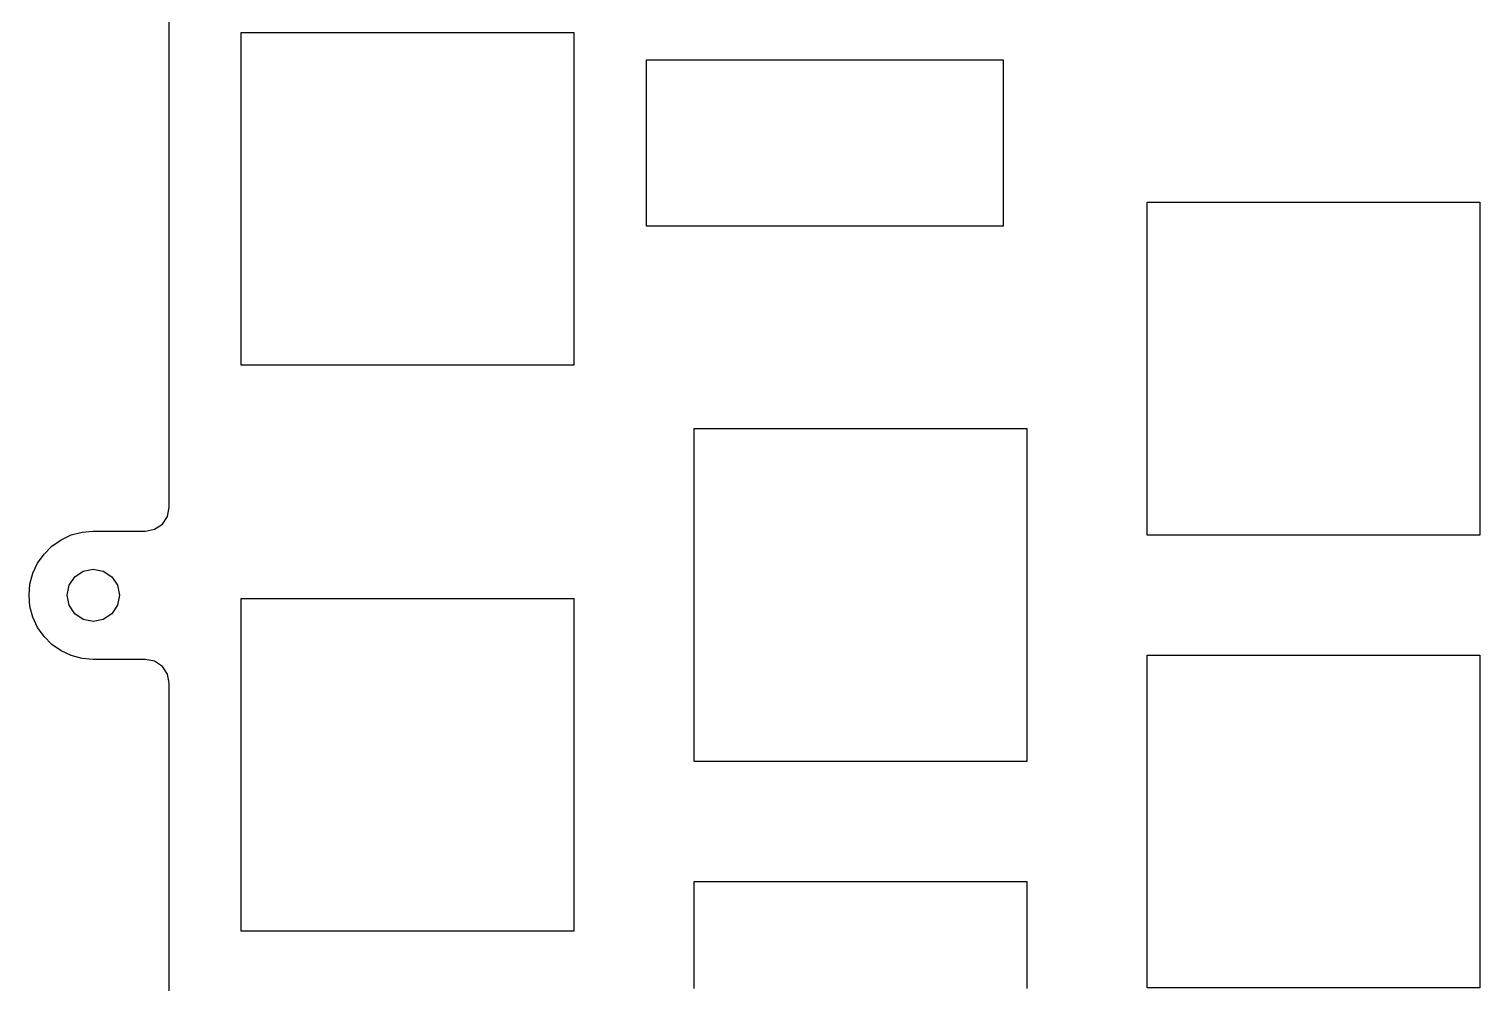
# Model space of a CAD drawing. Extents: x 0 to 218, y 0 to 172.
# Drawn here: x 0.1 to 61.1, y 69.7 to 110.1 of the extents above; entities that cross this region are included whole.
import ezdxf

# ---------------------------------------------------------------- set-up
doc = ezdxf.new("R2010")
doc.units = 0

msp = doc.modelspace()

# ---------------------------------------------------------------- linework, layer by layer
at = {"layer": 'plate_right'}
for p, q in [((5.95, 109.876), (5.95, 110.374)), ((5.95, 109.379), (5.95, 109.876)), ((8.965, 109.945), (9.465, 109.945)), ((8.965, 109.462), (8.965, 109.945)), ((9.465, 109.945), (9.715, 109.945)), ((9.715, 109.945), (9.966, 109.945)), ((9.966, 109.945), (10.466, 109.945)), ((10.466, 109.945), (10.966, 109.945)), ((10.966, 109.945), (11.466, 109.945)), ((11.466, 109.945), (11.965, 109.945)), ((11.965, 109.945), (12.215, 109.945)), ((12.215, 109.945), (12.466, 109.945)), ((12.466, 109.945), (12.966, 109.945)), ((12.966, 109.945), (13.466, 109.945)), ((13.466, 109.945), (13.716, 109.945)), ((13.716, 109.945), (13.967, 109.945)), ((13.967, 109.945), (14.466, 109.945)), ((14.466, 109.945), (14.966, 109.945)), ((14.966, 109.945), (15.466, 109.945)), ((15.466, 109.945), (15.965, 109.945)), ((15.965, 109.945), (16.464, 109.945)), ((16.464, 109.945), (16.714, 109.945)), ((16.714, 109.945), (16.965, 109.945)), ((16.965, 109.945), (17.465, 109.945)), ((17.465, 109.945), (17.965, 109.945)), ((17.965, 109.945), (18.465, 109.945)), ((18.465, 109.945), (18.715, 109.945)), ((18.715, 109.945), (18.966, 109.945)), ((18.966, 109.945), (19.466, 109.945)), ((19.466, 109.945), (19.966, 109.945)), ((19.966, 109.945), (20.466, 109.945)), ((20.466, 109.945), (20.966, 109.945)), ((20.966, 109.945), (21.465, 109.945)), ((21.465, 109.945), (21.965, 109.945)), ((21.965, 109.945), (22.465, 109.945)), ((22.465, 109.945), (22.715, 109.945)), ((22.715, 109.945), (22.965, 109.945)), ((22.965, 109.945), (22.965, 109.463)), ((5.95, 108.881), (5.95, 109.379)), ((8.965, 108.978), (8.965, 109.462)), ((22.965, 109.463), (22.965, 108.98)), ((5.95, 108.384), (5.95, 108.881)), ((8.965, 108.496), (8.965, 108.978)), ((22.965, 108.98), (22.965, 108.498)), ((26.015, 108.543), (26.015, 108.794)), ((26.015, 108.794), (26.514, 108.794)), ((26.514, 108.794), (27.013, 108.794)), ((27.013, 108.794), (27.513, 108.794)), ((27.513, 108.794), (28.013, 108.794)), ((28.013, 108.794), (28.512, 108.794)), ((28.512, 108.794), (28.762, 108.794)), ((28.762, 108.794), (29.013, 108.794)), ((29.013, 108.794), (29.513, 108.794)), ((29.513, 108.794), (29.763, 108.794)), ((29.763, 108.794), (30.014, 108.794)), ((30.014, 108.794), (30.513, 108.794)), ((30.513, 108.794), (31.013, 108.794)), ((31.013, 108.794), (31.263, 108.794)), ((31.263, 108.794), (31.514, 108.794)), ((31.514, 108.794), (32.013, 108.794)), ((32.013, 108.794), (32.513, 108.794)), ((32.513, 108.794), (33.013, 108.794)), ((33.013, 108.794), (33.263, 108.794)), ((33.263, 108.794), (33.514, 108.794)), ((33.514, 108.794), (34.013, 108.794)), ((34.013, 108.794), (34.263, 108.794)), ((34.263, 108.794), (34.514, 108.794)), ((34.514, 108.794), (35.014, 108.794)), ((35.014, 108.794), (35.264, 108.794)), ((35.264, 108.794), (35.515, 108.794)), ((35.515, 108.794), (36.015, 108.794)), ((36.015, 108.794), (36.515, 108.794)), ((36.515, 108.794), (37.015, 108.794)), ((37.015, 108.794), (37.265, 108.794)), ((37.265, 108.794), (37.516, 108.794)), ((37.516, 108.794), (38.016, 108.794)), ((38.016, 108.794), (38.266, 108.794)), ((38.266, 108.794), (38.517, 108.794)), ((38.517, 108.794), (39.017, 108.794)), ((39.017, 108.794), (39.516, 108.794)), ((39.516, 108.794), (40.016, 108.794)), ((40.016, 108.794), (40.515, 108.794)), ((40.515, 108.794), (41.015, 108.794)), ((41.015, 108.794), (41.015, 108.543)), ((5.95, 107.886), (5.95, 108.384)), ((8.965, 108.012), (8.965, 108.496)), ((8.965, 107.528), (8.965, 108.012)), ((22.965, 108.498), (22.965, 108.016)), ((22.965, 108.016), (22.965, 107.533)), ((26.015, 108.293), (26.015, 108.543)), ((26.015, 107.793), (26.015, 108.293)), ((41.015, 108.543), (41.015, 108.293)), ((41.015, 108.293), (41.015, 107.794)), ((5.95, 107.389), (5.95, 107.886)), ((5.95, 106.891), (5.95, 107.389)), ((8.965, 107.045), (8.965, 107.528)), ((22.965, 107.533), (22.965, 107.051)), ((26.015, 107.294), (26.015, 107.793)), ((41.015, 107.794), (41.015, 107.295)), ((5.95, 106.393), (5.95, 106.891)), ((8.965, 106.563), (8.965, 107.045)), ((22.965, 107.051), (22.965, 106.567)), ((26.015, 107.043), (26.015, 107.294)), ((26.015, 106.793), (26.015, 107.043)), ((26.015, 106.293), (26.015, 106.793)), ((41.015, 107.295), (41.015, 106.795)), ((41.015, 106.795), (41.015, 106.544)), ((5.95, 105.896), (5.95, 106.393)), ((8.965, 106.079), (8.965, 106.563)), ((22.965, 106.567), (22.965, 106.084)), ((26.015, 105.794), (26.015, 106.293)), ((41.015, 106.544), (41.015, 106.294)), ((41.015, 106.294), (41.015, 105.794)), ((5.95, 105.397), (5.95, 105.896)), ((8.965, 105.597), (8.965, 106.079)), ((8.965, 105.114), (8.965, 105.597)), ((22.965, 106.084), (22.965, 105.601)), ((22.965, 105.601), (22.965, 105.118)), ((26.015, 105.543), (26.015, 105.794)), ((41.015, 105.794), (41.015, 105.295)), ((5.95, 104.899), (5.95, 105.397)), ((8.965, 104.631), (8.965, 105.114)), ((22.965, 105.118), (22.965, 104.636)), ((26.015, 105.293), (26.015, 105.543)), ((26.015, 104.794), (26.015, 105.293)), ((41.015, 105.295), (41.015, 105.044)), ((41.015, 105.044), (41.015, 104.794)), ((5.95, 104.401), (5.95, 104.899)), ((5.95, 103.903), (5.95, 104.401)), ((8.965, 104.148), (8.965, 104.631)), ((22.965, 104.636), (22.965, 104.154)), ((26.015, 104.294), (26.015, 104.794)), ((41.015, 104.794), (41.015, 104.295)), ((5.95, 103.406), (5.95, 103.903)), ((8.965, 103.666), (8.965, 104.148)), ((22.965, 104.154), (22.965, 103.672)), ((26.015, 104.043), (26.015, 104.294)), ((26.015, 103.793), (26.015, 104.043)), ((26.015, 103.293), (26.015, 103.793)), ((41.015, 104.295), (41.015, 103.795)), ((41.015, 103.795), (41.015, 103.544)), ((5.95, 102.909), (5.95, 103.406)), ((8.965, 103.183), (8.965, 103.666)), ((8.965, 102.701), (8.965, 103.183)), ((22.965, 103.672), (22.965, 103.189)), ((22.965, 103.189), (22.965, 102.707)), ((26.015, 102.794), (26.015, 103.293)), ((41.015, 103.544), (41.015, 103.294)), ((41.015, 103.294), (41.015, 102.795)), ((5.95, 102.41), (5.95, 102.909)), ((8.965, 102.218), (8.965, 102.701)), ((22.965, 102.707), (22.965, 102.224)), ((26.015, 102.295), (26.015, 102.794)), ((41.015, 102.795), (41.015, 102.295)), ((47.065, 102.301), (47.065, 102.801)), ((47.065, 102.801), (47.565, 102.801)), ((47.565, 102.801), (47.815, 102.801)), ((47.815, 102.801), (48.066, 102.801)), ((48.066, 102.801), (48.566, 102.801)), ((48.566, 102.801), (49.066, 102.801)), ((49.066, 102.801), (49.566, 102.801)), ((49.566, 102.801), (50.065, 102.801)), ((50.065, 102.801), (50.315, 102.801)), ((50.315, 102.801), (50.566, 102.801)), ((50.566, 102.801), (51.066, 102.801)), ((51.066, 102.801), (51.566, 102.801)), ((51.566, 102.801), (51.816, 102.801)), ((51.816, 102.801), (52.067, 102.801)), ((52.067, 102.801), (52.566, 102.801)), ((52.566, 102.801), (53.066, 102.801)), ((53.066, 102.801), (53.566, 102.801)), ((53.566, 102.801), (54.065, 102.801)), ((54.065, 102.801), (54.564, 102.801)), ((54.564, 102.801), (54.814, 102.801)), ((54.814, 102.801), (55.065, 102.801)), ((55.065, 102.801), (55.565, 102.801)), ((55.565, 102.801), (56.065, 102.801)), ((56.065, 102.801), (56.565, 102.801)), ((56.565, 102.801), (56.815, 102.801)), ((56.815, 102.801), (57.066, 102.801)), ((57.066, 102.801), (57.566, 102.801)), ((57.566, 102.801), (58.066, 102.801)), ((58.066, 102.801), (58.566, 102.801)), ((58.566, 102.801), (59.066, 102.801)), ((59.066, 102.801), (59.565, 102.801)), ((59.565, 102.801), (60.065, 102.801)), ((60.065, 102.801), (60.565, 102.801)), ((60.565, 102.801), (61.065, 102.801)), ((61.065, 102.801), (61.065, 102.301)), ((5.95, 101.912), (5.95, 102.41)), ((5.95, 101.414), (5.95, 101.912)), ((8.965, 101.736), (8.965, 102.218)), ((22.965, 102.224), (22.965, 101.742)), ((26.015, 102.044), (26.015, 102.295)), ((26.015, 101.794), (26.015, 102.044)), ((41.015, 102.295), (41.015, 102.044)), ((41.015, 102.044), (41.015, 101.794)), ((47.065, 101.801), (47.065, 102.301)), ((61.065, 102.301), (61.065, 102.05)), ((61.065, 102.05), (61.065, 101.8)), ((5.95, 100.916), (5.95, 101.414)), ((8.965, 101.254), (8.965, 101.736)), ((22.965, 101.742), (22.965, 101.259)), ((26.515, 101.794), (26.015, 101.794)), ((27.014, 101.794), (26.515, 101.794)), ((27.514, 101.794), (27.014, 101.794)), ((28.013, 101.794), (27.514, 101.794)), ((28.513, 101.794), (28.013, 101.794)), ((28.763, 101.794), (28.513, 101.794)), ((29.014, 101.794), (28.763, 101.794)), ((29.514, 101.794), (29.014, 101.794)), ((29.764, 101.794), (29.514, 101.794)), ((30.015, 101.794), (29.764, 101.794)), ((30.515, 101.794), (30.015, 101.794)), ((31.015, 101.794), (30.515, 101.794)), ((31.515, 101.794), (31.015, 101.794)), ((31.765, 101.794), (31.515, 101.794)), ((32.016, 101.794), (31.765, 101.794)), ((32.516, 101.794), (32.016, 101.794)), ((32.766, 101.794), (32.516, 101.794)), ((33.017, 101.794), (32.766, 101.794)), ((33.516, 101.794), (33.017, 101.794)), ((33.766, 101.794), (33.516, 101.794)), ((34.017, 101.794), (33.766, 101.794)), ((34.517, 101.794), (34.017, 101.794)), ((35.017, 101.794), (34.517, 101.794)), ((35.516, 101.794), (35.017, 101.794)), ((35.766, 101.794), (35.516, 101.794)), ((36.017, 101.794), (35.766, 101.794)), ((36.517, 101.794), (36.017, 101.794)), ((37.016, 101.794), (36.517, 101.794)), ((37.266, 101.794), (37.016, 101.794)), ((37.517, 101.794), (37.266, 101.794)), ((38.017, 101.794), (37.517, 101.794)), ((38.267, 101.794), (38.017, 101.794)), ((38.518, 101.794), (38.267, 101.794)), ((39.017, 101.794), (38.518, 101.794)), ((39.517, 101.794), (39.017, 101.794)), ((40.017, 101.794), (39.517, 101.794)), ((40.516, 101.794), (40.017, 101.794)), ((41.015, 101.794), (40.516, 101.794)), ((47.065, 101.301), (47.065, 101.801)), ((47.065, 100.802), (47.065, 101.301)), ((61.065, 101.8), (61.065, 101.3)), ((61.065, 101.3), (61.065, 100.8)), ((5.95, 100.418), (5.95, 100.916)), ((8.965, 100.772), (8.965, 101.254)), ((8.965, 100.289), (8.965, 100.772)), ((22.965, 101.259), (22.965, 100.776)), ((22.965, 100.776), (22.965, 100.293)), ((47.065, 100.302), (47.065, 100.802)), ((61.065, 100.8), (61.065, 100.3)), ((5.95, 99.919), (5.95, 100.418)), ((8.965, 99.806), (8.965, 100.289)), ((22.965, 100.293), (22.965, 99.811)), ((47.065, 99.802), (47.065, 100.302)), ((61.065, 100.3), (61.065, 99.801)), ((5.95, 99.422), (5.95, 99.919)), ((8.965, 99.323), (8.965, 99.806)), ((22.965, 99.811), (22.965, 99.327)), ((47.065, 99.302), (47.065, 99.802)), ((61.065, 99.801), (61.065, 99.55)), ((61.065, 99.55), (61.065, 99.3)), ((5.95, 98.923), (5.95, 99.422)), ((5.95, 98.426), (5.95, 98.923)), ((8.965, 98.839), (8.965, 99.323)), ((22.965, 99.327), (22.965, 98.845)), ((22.965, 98.845), (22.965, 98.362)), ((47.065, 98.802), (47.065, 99.302)), ((61.065, 99.3), (61.065, 98.8)), ((5.95, 97.928), (5.95, 98.426)), ((8.965, 98.357), (8.965, 98.839)), ((8.965, 97.874), (8.965, 98.357)), ((22.965, 98.362), (22.965, 97.878)), ((47.065, 98.551), (47.065, 98.802)), ((47.065, 98.301), (47.065, 98.551)), ((47.065, 97.801), (47.065, 98.301)), ((61.065, 98.8), (61.065, 98.3)), ((61.065, 98.3), (61.065, 98.049)), ((5.95, 97.43), (5.95, 97.928)), ((8.965, 97.392), (8.965, 97.874)), ((22.965, 97.878), (22.965, 97.394)), ((47.065, 97.301), (47.065, 97.801)), ((61.065, 98.049), (61.065, 97.799)), ((61.065, 97.799), (61.065, 97.3)), ((5.95, 96.933), (5.95, 97.43)), ((8.965, 96.91), (8.965, 97.392)), ((22.965, 97.394), (22.965, 96.912)), ((47.065, 96.801), (47.065, 97.301)), ((61.065, 97.3), (61.065, 96.8)), ((5.95, 96.434), (5.95, 96.933)), ((5.95, 95.937), (5.95, 96.434)), ((8.965, 96.427), (8.965, 96.91)), ((8.965, 95.945), (8.965, 96.427)), ((22.965, 96.912), (22.965, 96.428)), ((22.965, 96.428), (22.965, 95.945)), ((47.065, 96.55), (47.065, 96.801)), ((47.065, 96.3), (47.065, 96.55)), ((61.065, 96.8), (61.065, 96.3)), ((5.95, 95.44), (5.95, 95.937)), ((9.465, 95.945), (8.965, 95.945)), ((9.965, 95.945), (9.465, 95.945)), ((10.465, 95.945), (9.965, 95.945)), ((10.964, 95.945), (10.465, 95.945)), ((11.464, 95.945), (10.964, 95.945)), ((11.964, 95.945), (11.464, 95.945)), ((12.464, 95.945), (11.964, 95.945)), ((12.964, 95.945), (12.464, 95.945)), ((13.214, 95.945), (12.964, 95.945)), ((13.465, 95.945), (13.214, 95.945)), ((13.965, 95.945), (13.465, 95.945)), ((14.465, 95.945), (13.965, 95.945)), ((14.965, 95.945), (14.465, 95.945)), ((15.215, 95.945), (14.965, 95.945)), ((15.466, 95.945), (15.215, 95.945)), ((15.965, 95.945), (15.466, 95.945)), ((16.464, 95.945), (15.965, 95.945)), ((16.964, 95.945), (16.464, 95.945)), ((17.464, 95.945), (16.964, 95.945)), ((17.963, 95.945), (17.464, 95.945)), ((18.213, 95.945), (17.963, 95.945)), ((18.464, 95.945), (18.213, 95.945)), ((18.964, 95.945), (18.464, 95.945)), ((19.464, 95.945), (18.964, 95.945)), ((19.714, 95.945), (19.464, 95.945)), ((19.965, 95.945), (19.714, 95.945)), ((20.464, 95.945), (19.965, 95.945)), ((20.964, 95.945), (20.464, 95.945)), ((21.464, 95.945), (20.964, 95.945)), ((21.964, 95.945), (21.464, 95.945)), ((22.214, 95.945), (21.964, 95.945)), ((22.465, 95.945), (22.214, 95.945)), ((22.965, 95.945), (22.465, 95.945)), ((47.065, 95.801), (47.065, 96.3)), ((47.065, 95.302), (47.065, 95.801)), ((61.065, 96.3), (61.065, 95.801)), ((61.065, 95.801), (61.065, 95.302)), ((5.95, 94.942), (5.95, 95.44)), ((47.065, 94.802), (47.065, 95.302)), ((61.065, 95.302), (61.065, 95.051)), ((5.95, 94.445), (5.95, 94.942)), ((47.065, 94.302), (47.065, 94.802)), ((61.065, 95.051), (61.065, 94.801)), ((61.065, 94.801), (61.065, 94.301)), ((5.95, 93.947), (5.95, 94.445)), ((47.065, 93.803), (47.065, 94.302)), ((61.065, 94.301), (61.065, 93.801)), ((5.95, 93.45), (5.95, 93.947)), ((5.95, 92.952), (5.95, 93.45)), ((47.065, 93.552), (47.065, 93.803)), ((47.065, 93.302), (47.065, 93.552)), ((61.065, 93.801), (61.065, 93.301)), ((5.95, 92.455), (5.95, 92.952)), ((28.015, 93.276), (28.515, 93.276)), ((28.015, 92.776), (28.015, 93.276)), ((28.015, 92.276), (28.015, 92.776)), ((28.515, 93.276), (28.765, 93.276)), ((28.765, 93.276), (29.016, 93.276)), ((29.016, 93.276), (29.516, 93.276)), ((29.516, 93.276), (30.016, 93.276)), ((30.016, 93.276), (30.516, 93.276)), ((30.516, 93.276), (31.015, 93.276)), ((31.015, 93.276), (31.265, 93.276)), ((31.265, 93.276), (31.516, 93.276)), ((31.516, 93.276), (32.016, 93.276)), ((32.016, 93.276), (32.516, 93.276)), ((32.516, 93.276), (32.766, 93.276)), ((32.766, 93.276), (33.017, 93.276)), ((33.017, 93.276), (33.516, 93.276)), ((33.516, 93.276), (34.016, 93.276)), ((34.016, 93.276), (34.516, 93.276)), ((34.516, 93.276), (35.015, 93.276)), ((35.015, 93.276), (35.514, 93.276)), ((35.514, 93.276), (35.764, 93.276)), ((35.764, 93.276), (36.015, 93.276)), ((36.015, 93.276), (36.515, 93.276)), ((36.515, 93.276), (37.015, 93.276)), ((37.015, 93.276), (37.515, 93.276)), ((37.515, 93.276), (37.765, 93.276)), ((37.765, 93.276), (38.016, 93.276)), ((38.016, 93.276), (38.516, 93.276)), ((38.516, 93.276), (39.016, 93.276)), ((39.016, 93.276), (39.516, 93.276)), ((39.516, 93.276), (40.016, 93.276)), ((40.016, 93.276), (40.515, 93.276)), ((40.515, 93.276), (41.015, 93.276)), ((41.015, 93.276), (41.515, 93.276)), ((41.515, 93.276), (42.015, 93.276)), ((42.015, 93.276), (42.015, 92.776)), ((42.015, 92.776), (42.015, 92.525)), ((47.065, 92.802), (47.065, 93.302)), ((47.065, 92.302), (47.065, 92.802)), ((61.065, 93.301), (61.065, 93.05)), ((61.065, 93.05), (61.065, 92.8)), ((61.065, 92.8), (61.065, 92.3)), ((5.95, 91.957), (5.95, 92.455)), ((28.015, 91.776), (28.015, 92.276)), ((42.015, 92.525), (42.015, 92.275)), ((42.015, 92.275), (42.015, 91.775)), ((47.065, 92.051), (47.065, 92.302)), ((61.065, 92.3), (61.065, 91.8)), ((5.95, 91.46), (5.95, 91.957)), ((28.015, 91.277), (28.015, 91.776)), ((42.015, 91.775), (42.015, 91.275)), ((47.065, 91.801), (47.065, 92.051)), ((47.065, 91.302), (47.065, 91.801)), ((61.065, 91.8), (61.065, 91.3)), ((5.95, 90.961), (5.95, 91.46)), ((5.95, 90.463), (5.95, 90.961)), ((28.015, 90.777), (28.015, 91.277)), ((42.015, 91.275), (42.015, 90.775)), ((47.065, 90.802), (47.065, 91.302)), ((61.065, 91.3), (61.065, 90.8)), ((5.95, 89.966), (5.95, 90.463)), ((28.015, 90.277), (28.015, 90.777)), ((42.015, 90.775), (42.015, 90.276)), ((47.065, 90.302), (47.065, 90.802)), ((61.065, 90.8), (61.065, 90.301)), ((5.874, 89.583), (5.95, 89.966)), ((28.015, 89.777), (28.015, 90.277)), ((28.015, 89.277), (28.015, 89.777)), ((42.015, 90.276), (42.015, 90.025)), ((42.015, 90.025), (42.015, 89.775)), ((42.015, 89.775), (42.015, 89.275)), ((47.065, 89.802), (47.065, 90.302)), ((47.065, 89.551), (47.065, 89.802)), ((61.065, 90.301), (61.065, 89.801)), ((61.065, 89.801), (61.065, 89.301)), ((5.333, 89.042), (5.657, 89.258)), ((5.657, 89.258), (5.874, 89.583)), ((28.015, 89.026), (28.015, 89.277)), ((42.015, 89.275), (42.015, 88.775)), ((47.065, 89.301), (47.065, 89.551)), ((47.065, 88.801), (47.065, 89.301)), ((61.065, 89.301), (61.065, 88.801)), ((1.014, 88.334), (1.4, 88.604)), ((1.4, 88.604), (1.826, 88.803)), ((1.826, 88.803), (2.282, 88.925)), ((2.282, 88.925), (2.75, 88.966)), ((2.75, 88.966), (3.19, 88.966)), ((3.19, 88.966), (3.629, 88.966)), ((3.629, 88.966), (4.069, 88.966)), ((4.069, 88.966), (4.51, 88.966)), ((4.51, 88.966), (4.95, 88.966)), ((4.95, 88.966), (5.333, 89.042)), ((28.015, 88.776), (28.015, 89.026)), ((28.015, 88.276), (28.015, 88.776)), ((42.015, 88.775), (42.015, 88.524)), ((42.015, 88.524), (42.015, 88.274)), ((47.565, 88.801), (47.065, 88.801)), ((48.065, 88.801), (47.565, 88.801)), ((48.565, 88.801), (48.065, 88.801)), ((49.064, 88.801), (48.565, 88.801)), ((49.564, 88.801), (49.064, 88.801)), ((50.064, 88.801), (49.564, 88.801)), ((50.564, 88.801), (50.064, 88.801)), ((51.064, 88.801), (50.564, 88.801)), ((51.314, 88.801), (51.064, 88.801)), ((51.565, 88.801), (51.314, 88.801)), ((52.065, 88.801), (51.565, 88.801)), ((52.565, 88.801), (52.065, 88.801)), ((53.065, 88.801), (52.565, 88.801)), ((53.315, 88.801), (53.065, 88.801)), ((53.566, 88.801), (53.315, 88.801)), ((54.065, 88.801), (53.566, 88.801)), ((54.564, 88.801), (54.065, 88.801)), ((55.064, 88.801), (54.564, 88.801)), ((55.564, 88.801), (55.064, 88.801)), ((56.063, 88.801), (55.564, 88.801)), ((56.313, 88.801), (56.063, 88.801)), ((56.564, 88.801), (56.313, 88.801)), ((57.064, 88.801), (56.564, 88.801)), ((57.564, 88.801), (57.064, 88.801)), ((57.814, 88.801), (57.564, 88.801)), ((58.065, 88.801), (57.814, 88.801)), ((58.564, 88.801), (58.065, 88.801)), ((59.064, 88.801), (58.564, 88.801)), ((59.564, 88.801), (59.064, 88.801)), ((60.064, 88.801), (59.564, 88.801)), ((60.314, 88.801), (60.064, 88.801)), ((60.565, 88.801), (60.314, 88.801)), ((61.065, 88.801), (60.565, 88.801)), ((0.412, 87.616), (0.682, 88.001)), ((0.682, 88.001), (1.014, 88.334)), ((28.015, 87.776), (28.015, 88.276)), ((42.015, 88.274), (42.015, 87.775)), ((0.212, 87.19), (0.412, 87.616)), ((1.972, 87.044), (2.33, 87.282)), ((2.33, 87.282), (2.75, 87.366)), ((2.75, 87.366), (3.17, 87.282)), ((3.17, 87.282), (3.528, 87.043)), ((28.015, 87.276), (28.015, 87.776)), ((28.015, 87.025), (28.015, 87.276)), ((42.015, 87.775), (42.015, 87.275)), ((42.015, 87.275), (42.015, 86.775)), ((0.05, 86.266), (0.091, 86.735)), ((0.091, 86.735), (0.212, 87.19)), ((1.65, 86.266), (1.733, 86.686)), ((1.733, 86.686), (1.972, 87.044)), ((3.528, 87.043), (3.767, 86.686)), ((3.767, 86.686), (3.85, 86.266)), ((28.015, 86.775), (28.015, 87.025)), ((28.015, 86.276), (28.015, 86.775)), ((42.015, 86.775), (42.015, 86.276)), ((0.09, 85.797), (0.05, 86.266)), ((1.733, 85.845), (1.65, 86.266)), ((3.85, 86.266), (3.767, 85.845)), ((8.965, 86.132), (9.465, 86.132)), ((8.965, 85.632), (8.965, 86.132)), ((9.465, 86.132), (9.715, 86.132)), ((9.715, 86.132), (9.966, 86.132)), ((9.966, 86.132), (10.466, 86.132)), ((10.466, 86.132), (10.966, 86.132)), ((10.966, 86.132), (11.466, 86.132)), ((11.466, 86.132), (11.965, 86.132)), ((11.965, 86.132), (12.215, 86.132)), ((12.215, 86.132), (12.466, 86.132)), ((12.466, 86.132), (12.966, 86.132)), ((12.966, 86.132), (13.466, 86.132)), ((13.466, 86.132), (13.716, 86.132)), ((13.716, 86.132), (13.967, 86.132)), ((13.967, 86.132), (14.466, 86.132)), ((14.466, 86.132), (14.966, 86.132)), ((14.966, 86.132), (15.466, 86.132)), ((15.466, 86.132), (15.965, 86.132)), ((15.965, 86.132), (16.464, 86.132)), ((16.464, 86.132), (16.714, 86.132)), ((16.714, 86.132), (16.965, 86.132)), ((16.965, 86.132), (17.465, 86.132)), ((17.465, 86.132), (17.965, 86.132)), ((17.965, 86.132), (18.465, 86.132)), ((18.465, 86.132), (18.715, 86.132)), ((18.715, 86.132), (18.966, 86.132)), ((18.966, 86.132), (19.466, 86.132)), ((19.466, 86.132), (19.966, 86.132)), ((19.966, 86.132), (20.466, 86.132)), ((20.466, 86.132), (20.966, 86.132)), ((20.966, 86.132), (21.465, 86.132)), ((21.465, 86.132), (21.965, 86.132)), ((21.965, 86.132), (22.465, 86.132)), ((22.465, 86.132), (22.965, 86.132)), ((22.965, 86.132), (22.965, 85.632)), ((28.015, 85.777), (28.015, 86.276)), ((42.015, 86.276), (42.015, 85.777)), ((0.212, 85.341), (0.09, 85.797)), ((1.972, 85.488), (1.733, 85.845)), ((2.33, 85.249), (1.972, 85.488)), ((3.528, 85.487), (3.17, 85.249)), ((3.767, 85.845), (3.528, 85.487)), ((8.965, 85.132), (8.965, 85.632)), ((22.965, 85.632), (22.965, 85.381)), ((28.015, 85.277), (28.015, 85.777)), ((42.015, 85.777), (42.015, 85.526)), ((42.015, 85.526), (42.015, 85.276)), ((0.411, 84.916), (0.212, 85.341)), ((0.682, 84.53), (0.411, 84.916)), ((2.75, 85.166), (2.33, 85.249)), ((3.17, 85.249), (2.75, 85.166)), ((8.965, 84.632), (8.965, 85.132)), ((22.965, 85.381), (22.965, 85.131)), ((22.965, 85.131), (22.965, 84.631)), ((28.015, 84.777), (28.015, 85.277)), ((42.015, 85.276), (42.015, 84.776)), ((1.014, 84.197), (0.682, 84.53)), ((8.965, 84.133), (8.965, 84.632)), ((22.965, 84.631), (22.965, 84.131)), ((28.015, 84.278), (28.015, 84.777)), ((28.015, 84.027), (28.015, 84.278)), ((42.015, 84.776), (42.015, 84.276)), ((42.015, 84.276), (42.015, 83.776)), ((1.399, 83.927), (1.014, 84.197)), ((1.826, 83.728), (1.399, 83.927)), ((2.28, 83.606), (1.826, 83.728)), ((2.75, 83.565), (2.28, 83.606)), ((8.965, 83.633), (8.965, 84.133)), ((8.965, 83.133), (8.965, 83.633)), ((22.965, 84.131), (22.965, 83.631)), ((22.965, 83.631), (22.965, 83.132)), ((28.015, 83.777), (28.015, 84.027)), ((28.015, 83.277), (28.015, 83.777)), ((42.015, 83.776), (42.015, 83.525)), ((47.065, 83.751), (47.565, 83.751)), ((47.065, 83.251), (47.065, 83.751)), ((47.565, 83.751), (47.815, 83.751)), ((47.815, 83.751), (48.066, 83.751)), ((48.066, 83.751), (48.566, 83.751)), ((48.566, 83.751), (49.066, 83.751)), ((49.066, 83.751), (49.566, 83.751)), ((49.566, 83.751), (50.065, 83.751)), ((50.065, 83.751), (50.315, 83.751)), ((50.315, 83.751), (50.566, 83.751)), ((50.566, 83.751), (51.066, 83.751)), ((51.066, 83.751), (51.566, 83.751)), ((51.566, 83.751), (51.816, 83.751)), ((51.816, 83.751), (52.067, 83.751)), ((52.067, 83.751), (52.566, 83.751)), ((52.566, 83.751), (53.066, 83.751)), ((53.066, 83.751), (53.566, 83.751)), ((53.566, 83.751), (54.065, 83.751)), ((54.065, 83.751), (54.564, 83.751)), ((54.564, 83.751), (54.814, 83.751)), ((54.814, 83.751), (55.065, 83.751)), ((55.065, 83.751), (55.565, 83.751)), ((55.565, 83.751), (56.065, 83.751)), ((56.065, 83.751), (56.565, 83.751)), ((56.565, 83.751), (56.815, 83.751)), ((56.815, 83.751), (57.066, 83.751)), ((57.066, 83.751), (57.566, 83.751)), ((57.566, 83.751), (58.066, 83.751)), ((58.066, 83.751), (58.566, 83.751)), ((58.566, 83.751), (59.066, 83.751)), ((59.066, 83.751), (59.565, 83.751)), ((59.565, 83.751), (60.065, 83.751)), ((60.065, 83.751), (60.565, 83.751)), ((60.565, 83.751), (61.065, 83.751)), ((61.065, 83.751), (61.065, 83.251)), ((3.19, 83.566), (2.75, 83.565)), ((3.631, 83.566), (3.19, 83.566)), ((4.071, 83.566), (3.631, 83.566)), ((4.51, 83.566), (4.071, 83.566)), ((4.95, 83.566), (4.51, 83.566)), ((5.333, 83.489), (4.95, 83.566)), ((5.657, 83.273), (5.333, 83.489)), ((5.874, 82.948), (5.657, 83.273)), ((8.965, 82.633), (8.965, 83.133)), ((22.965, 83.132), (22.965, 82.881)), ((28.015, 82.777), (28.015, 83.277)), ((42.015, 83.525), (42.015, 83.275)), ((42.015, 83.275), (42.015, 82.775)), ((47.065, 82.751), (47.065, 83.251)), ((61.065, 83.251), (61.065, 83)), ((61.065, 83), (61.065, 82.75)), ((5.95, 82.566), (5.874, 82.948)), ((5.95, 82.069), (5.95, 82.566)), ((8.965, 82.133), (8.965, 82.633)), ((22.965, 82.881), (22.965, 82.631)), ((22.965, 82.631), (22.965, 82.131)), ((28.015, 82.526), (28.015, 82.777)), ((28.015, 82.276), (28.015, 82.526)), ((42.015, 82.775), (42.015, 82.275)), ((47.065, 82.251), (47.065, 82.751)), ((61.065, 82.75), (61.065, 82.25)), ((5.95, 81.571), (5.95, 82.069)), ((8.965, 81.882), (8.965, 82.133)), ((8.965, 81.632), (8.965, 81.882)), ((22.965, 82.131), (22.965, 81.631)), ((28.015, 81.777), (28.015, 82.276)), ((28.015, 81.277), (28.015, 81.777)), ((42.015, 82.275), (42.015, 81.775)), ((42.015, 81.775), (42.015, 81.275)), ((47.065, 81.752), (47.065, 82.251)), ((61.065, 82.25), (61.065, 81.75)), ((5.95, 81.073), (5.95, 81.571)), ((8.965, 81.132), (8.965, 81.632)), ((22.965, 81.631), (22.965, 81.38)), ((22.965, 81.38), (22.965, 81.13)), ((28.015, 80.777), (28.015, 81.277)), ((42.015, 81.275), (42.015, 80.776)), ((47.065, 81.252), (47.065, 81.752)), ((47.065, 80.752), (47.065, 81.252)), ((61.065, 81.75), (61.065, 81.25)), ((61.065, 81.25), (61.065, 80.751)), ((5.95, 80.574), (5.95, 81.073)), ((5.95, 80.076), (5.95, 80.574)), ((8.965, 80.632), (8.965, 81.132)), ((8.965, 80.132), (8.965, 80.632)), ((22.965, 81.13), (22.965, 80.631)), ((22.965, 80.631), (22.965, 80.131)), ((28.015, 80.277), (28.015, 80.777)), ((42.015, 80.776), (42.015, 80.276)), ((47.065, 80.252), (47.065, 80.752)), ((61.065, 80.751), (61.065, 80.5)), ((5.95, 79.579), (5.95, 80.076)), ((8.965, 79.881), (8.965, 80.132)), ((22.965, 80.131), (22.965, 79.631)), ((28.015, 80.026), (28.015, 80.277)), ((28.015, 79.776), (28.015, 80.026)), ((42.015, 80.276), (42.015, 79.776)), ((47.065, 79.752), (47.065, 80.252)), ((61.065, 80.5), (61.065, 80.25)), ((61.065, 80.25), (61.065, 79.75)), ((5.95, 79.081), (5.95, 79.579)), ((8.965, 79.631), (8.965, 79.881)), ((8.965, 79.132), (8.965, 79.631)), ((22.965, 79.631), (22.965, 79.132)), ((28.015, 79.276), (28.015, 79.776)), ((42.015, 79.776), (42.015, 79.276)), ((47.065, 79.501), (47.065, 79.752)), ((47.065, 79.251), (47.065, 79.501)), ((61.065, 79.75), (61.065, 79.25)), ((5.95, 78.583), (5.95, 79.081)), ((8.965, 78.633), (8.965, 79.132)), ((22.965, 79.132), (22.965, 78.633)), ((28.515, 79.276), (28.015, 79.276)), ((29.015, 79.276), (28.515, 79.276)), ((29.515, 79.276), (29.015, 79.276)), ((30.014, 79.276), (29.515, 79.276)), ((30.514, 79.276), (30.014, 79.276)), ((31.014, 79.276), (30.514, 79.276)), ((31.514, 79.276), (31.014, 79.276)), ((32.014, 79.276), (31.514, 79.276)), ((32.264, 79.276), (32.014, 79.276)), ((32.515, 79.276), (32.264, 79.276)), ((33.015, 79.276), (32.515, 79.276)), ((33.515, 79.276), (33.015, 79.276)), ((34.015, 79.276), (33.515, 79.276)), ((34.265, 79.276), (34.015, 79.276)), ((34.516, 79.276), (34.265, 79.276)), ((35.015, 79.276), (34.516, 79.276)), ((35.514, 79.276), (35.015, 79.276)), ((36.014, 79.276), (35.514, 79.276)), ((36.514, 79.276), (36.014, 79.276)), ((37.013, 79.276), (36.514, 79.276)), ((37.263, 79.276), (37.013, 79.276)), ((37.514, 79.276), (37.263, 79.276)), ((38.014, 79.276), (37.514, 79.276)), ((38.514, 79.276), (38.014, 79.276)), ((38.764, 79.276), (38.514, 79.276)), ((39.015, 79.276), (38.764, 79.276)), ((39.514, 79.276), (39.015, 79.276)), ((40.014, 79.276), (39.514, 79.276)), ((40.514, 79.276), (40.014, 79.276)), ((41.014, 79.276), (40.514, 79.276)), ((41.264, 79.276), (41.014, 79.276)), ((41.515, 79.276), (41.264, 79.276)), ((42.015, 79.276), (41.515, 79.276)), ((47.065, 78.751), (47.065, 79.251)), ((47.065, 78.251), (47.065, 78.751)), ((61.065, 79.25), (61.065, 78.999)), ((61.065, 78.999), (61.065, 78.749)), ((61.065, 78.749), (61.065, 78.25)), ((5.95, 78.085), (5.95, 78.583)), ((8.965, 78.133), (8.965, 78.633)), ((8.965, 77.633), (8.965, 78.133)), ((22.965, 78.633), (22.965, 78.382)), ((22.965, 78.382), (22.965, 78.132)), ((22.965, 78.132), (22.965, 77.632)), ((47.065, 77.751), (47.065, 78.251)), ((61.065, 78.25), (61.065, 77.75)), ((5.95, 77.587), (5.95, 78.085)), ((5.95, 77.089), (5.95, 77.587)), ((8.965, 77.134), (8.965, 77.633)), ((22.965, 77.632), (22.965, 77.132)), ((47.065, 77.5), (47.065, 77.751)), ((47.065, 77.25), (47.065, 77.5)), ((61.065, 77.75), (61.065, 77.25)), ((5.95, 76.591), (5.95, 77.089)), ((8.965, 76.883), (8.965, 77.134)), ((8.965, 76.633), (8.965, 76.883)), ((22.965, 77.132), (22.965, 76.632)), ((47.065, 76.751), (47.065, 77.25)), ((61.065, 77.25), (61.065, 76.751)), ((5.95, 76.093), (5.95, 76.591)), ((8.965, 76.133), (8.965, 76.633)), ((22.965, 76.632), (22.965, 76.381)), ((22.965, 76.381), (22.965, 76.131)), ((47.065, 76.252), (47.065, 76.751)), ((61.065, 76.751), (61.065, 76.252)), ((5.95, 75.595), (5.95, 76.093)), ((8.965, 75.633), (8.965, 76.133)), ((22.965, 76.131), (22.965, 75.631)), ((47.065, 75.752), (47.065, 76.252)), ((47.065, 75.252), (47.065, 75.752)), ((61.065, 76.252), (61.065, 76.001)), ((61.065, 76.001), (61.065, 75.751)), ((61.065, 75.751), (61.065, 75.251)), ((5.95, 75.098), (5.95, 75.595)), ((5.95, 74.6), (5.95, 75.098)), ((8.965, 75.382), (8.965, 75.633)), ((8.965, 75.132), (8.965, 75.382)), ((8.965, 74.633), (8.965, 75.132)), ((22.965, 75.631), (22.965, 75.131)), ((22.965, 75.131), (22.965, 74.631)), ((47.065, 74.753), (47.065, 75.252)), ((61.065, 75.251), (61.065, 74.751)), ((5.95, 74.103), (5.95, 74.6)), ((8.965, 74.133), (8.965, 74.633)), ((22.965, 74.631), (22.965, 74.131)), ((47.065, 74.502), (47.065, 74.753)), ((47.065, 74.252), (47.065, 74.502)), ((61.065, 74.751), (61.065, 74.251)), ((5.95, 73.605), (5.95, 74.103)), ((8.965, 73.633), (8.965, 74.133)), ((22.965, 74.131), (22.965, 73.632)), ((28.015, 73.726), (28.015, 74.226)), ((28.015, 74.226), (28.515, 74.226)), ((28.515, 74.226), (28.765, 74.226)), ((28.765, 74.226), (29.016, 74.226)), ((29.016, 74.226), (29.516, 74.226)), ((29.516, 74.226), (30.016, 74.226)), ((30.016, 74.226), (30.516, 74.226)), ((30.516, 74.226), (31.015, 74.226)), ((31.015, 74.226), (31.265, 74.226)), ((31.265, 74.226), (31.516, 74.226)), ((31.516, 74.226), (32.016, 74.226)), ((32.016, 74.226), (32.516, 74.226)), ((32.516, 74.226), (32.766, 74.226)), ((32.766, 74.226), (33.017, 74.226)), ((33.017, 74.226), (33.516, 74.226)), ((33.516, 74.226), (34.016, 74.226)), ((34.016, 74.226), (34.516, 74.226)), ((34.516, 74.226), (35.015, 74.226)), ((35.015, 74.226), (35.514, 74.226)), ((35.514, 74.226), (35.764, 74.226)), ((35.764, 74.226), (36.015, 74.226)), ((36.015, 74.226), (36.515, 74.226)), ((36.515, 74.226), (37.015, 74.226)), ((37.015, 74.226), (37.515, 74.226)), ((37.515, 74.226), (37.765, 74.226)), ((37.765, 74.226), (38.016, 74.226)), ((38.016, 74.226), (38.516, 74.226)), ((38.516, 74.226), (39.016, 74.226)), ((39.016, 74.226), (39.516, 74.226)), ((39.516, 74.226), (40.016, 74.226)), ((40.016, 74.226), (40.515, 74.226)), ((40.515, 74.226), (41.015, 74.226)), ((41.015, 74.226), (41.515, 74.226)), ((41.515, 74.226), (42.015, 74.226)), ((42.015, 74.226), (42.015, 73.726)), ((47.065, 73.752), (47.065, 74.252)), ((61.065, 74.251), (61.065, 74)), ((61.065, 74), (61.065, 73.75)), ((5.95, 73.108), (5.95, 73.605)), ((8.965, 73.133), (8.965, 73.633)), ((22.965, 73.632), (22.965, 73.132)), ((28.015, 73.226), (28.015, 73.726)), ((28.015, 72.726), (28.015, 73.226)), ((42.015, 73.726), (42.015, 73.475)), ((42.015, 73.475), (42.015, 73.225)), ((42.015, 73.225), (42.015, 72.725)), ((47.065, 73.252), (47.065, 73.752)), ((47.065, 73.001), (47.065, 73.252)), ((61.065, 73.75), (61.065, 73.25)), ((61.065, 73.25), (61.065, 72.75)), ((5.95, 72.611), (5.95, 73.108)), ((5.95, 72.112), (5.95, 72.611)), ((8.965, 72.882), (8.965, 73.133)), ((8.965, 72.632), (8.965, 72.882)), ((8.965, 72.132), (8.965, 72.632)), ((22.965, 73.132), (22.965, 72.632)), ((22.965, 72.632), (22.965, 72.132)), ((28.015, 72.227), (28.015, 72.726)), ((42.015, 72.725), (42.015, 72.225)), ((47.065, 72.751), (47.065, 73.001)), ((47.065, 72.252), (47.065, 72.751)), ((61.065, 72.75), (61.065, 72.25)), ((5.95, 71.615), (5.95, 72.112)), ((9.465, 72.132), (8.965, 72.132)), ((9.965, 72.132), (9.465, 72.132)), ((10.465, 72.132), (9.965, 72.132)), ((10.964, 72.132), (10.465, 72.132)), ((11.464, 72.132), (10.964, 72.132)), ((11.964, 72.132), (11.464, 72.132)), ((12.464, 72.132), (11.964, 72.132)), ((12.964, 72.132), (12.464, 72.132)), ((13.214, 72.132), (12.964, 72.132)), ((13.465, 72.132), (13.214, 72.132)), ((13.965, 72.132), (13.465, 72.132)), ((14.465, 72.132), (13.965, 72.132)), ((14.965, 72.132), (14.465, 72.132)), ((15.215, 72.132), (14.965, 72.132)), ((15.466, 72.132), (15.215, 72.132)), ((15.965, 72.132), (15.466, 72.132)), ((16.464, 72.132), (15.965, 72.132)), ((16.964, 72.132), (16.464, 72.132)), ((17.464, 72.132), (16.964, 72.132)), ((17.963, 72.132), (17.464, 72.132)), ((18.213, 72.132), (17.963, 72.132)), ((18.464, 72.132), (18.213, 72.132)), ((18.964, 72.132), (18.464, 72.132)), ((19.464, 72.132), (18.964, 72.132)), ((19.714, 72.132), (19.464, 72.132)), ((19.965, 72.132), (19.714, 72.132)), ((20.464, 72.132), (19.965, 72.132)), ((20.964, 72.132), (20.464, 72.132)), ((21.464, 72.132), (20.964, 72.132)), ((21.964, 72.132), (21.464, 72.132)), ((22.214, 72.132), (21.964, 72.132)), ((22.465, 72.132), (22.214, 72.132)), ((22.965, 72.132), (22.465, 72.132)), ((28.015, 71.727), (28.015, 72.227)), ((42.015, 72.225), (42.015, 71.725)), ((47.065, 71.752), (47.065, 72.252)), ((61.065, 72.25), (61.065, 71.75)), ((5.95, 71.117), (5.95, 71.615)), ((28.015, 71.227), (28.015, 71.727)), ((42.015, 71.725), (42.015, 71.226)), ((47.065, 71.252), (47.065, 71.752)), ((61.065, 71.75), (61.065, 71.251)), ((5.95, 70.62), (5.95, 71.117)), ((28.015, 70.727), (28.015, 71.227)), ((42.015, 71.226), (42.015, 70.975)), ((42.015, 70.975), (42.015, 70.725)), ((47.065, 70.752), (47.065, 71.252)), ((61.065, 71.251), (61.065, 70.751)), ((5.95, 70.122), (5.95, 70.62)), ((28.015, 70.227), (28.015, 70.727)), ((28.015, 69.976), (28.015, 70.227)), ((42.015, 70.725), (42.015, 70.225)), ((42.015, 70.225), (42.015, 69.725)), ((47.065, 70.501), (47.065, 70.752)), ((47.065, 70.251), (47.065, 70.501)), ((47.065, 69.751), (47.065, 70.251)), ((61.065, 70.751), (61.065, 70.251)), ((61.065, 70.251), (61.065, 69.751)), ((5.95, 69.625), (5.95, 70.122)), ((28.015, 69.726), (28.015, 69.976)), ((47.565, 69.751), (47.065, 69.751)), ((48.065, 69.751), (47.565, 69.751)), ((48.565, 69.751), (48.065, 69.751)), ((49.064, 69.751), (48.565, 69.751)), ((49.564, 69.751), (49.064, 69.751)), ((50.064, 69.751), (49.564, 69.751)), ((50.564, 69.751), (50.064, 69.751)), ((51.064, 69.751), (50.564, 69.751)), ((51.314, 69.751), (51.064, 69.751)), ((51.565, 69.751), (51.314, 69.751)), ((52.065, 69.751), (51.565, 69.751)), ((52.565, 69.751), (52.065, 69.751)), ((53.065, 69.751), (52.565, 69.751)), ((53.315, 69.751), (53.065, 69.751)), ((53.566, 69.751), (53.315, 69.751)), ((54.065, 69.751), (53.566, 69.751)), ((54.564, 69.751), (54.065, 69.751)), ((55.064, 69.751), (54.564, 69.751)), ((55.564, 69.751), (55.064, 69.751)), ((56.063, 69.751), (55.564, 69.751)), ((56.313, 69.751), (56.063, 69.751)), ((56.564, 69.751), (56.313, 69.751)), ((57.064, 69.751), (56.564, 69.751)), ((57.564, 69.751), (57.064, 69.751)), ((57.814, 69.751), (57.564, 69.751)), ((58.065, 69.751), (57.814, 69.751)), ((58.564, 69.751), (58.065, 69.751)), ((59.064, 69.751), (58.564, 69.751)), ((59.564, 69.751), (59.064, 69.751)), ((60.064, 69.751), (59.564, 69.751)), ((60.314, 69.751), (60.064, 69.751)), ((60.565, 69.751), (60.314, 69.751)), ((61.065, 69.751), (60.565, 69.751))]:
    msp.add_line(p, q, dxfattribs=at)

doc.saveas('drawing.dxf')
